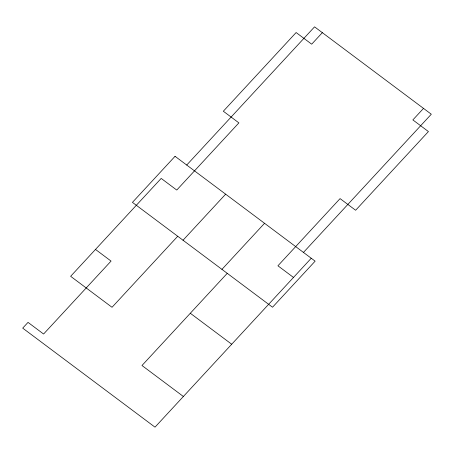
<?xml version="1.0" encoding="UTF-8"?>
<svg xmlns="http://www.w3.org/2000/svg" width="454" height="454" viewBox="0 0 454 454"><rect width="100%" height="100%" fill="white"/><g stroke="black" fill="none" stroke-linecap="round" stroke-linejoin="round"><path stroke-width="0.68" d="M186.725 165.04L314.56 26.843L431.3 114.221L303.465 252.418M322.34 32.665L311.688 44.186L296.121 32.535L223.328 111.23L238.895 122.881L176.754 190.061L161.187 178.411L70.637 276.304L112.03 307.29L177.724 236.267M183.024 240.234L225.638 194.17M221.944 269.364L264.551 223.294M227.244 273.331L141.983 365.51L183.376 396.49M423.52 108.392L412.862 119.913L428.428 131.564L355.635 210.259L340.069 198.608L277.927 265.789L293.494 277.439M311.251 258.247L155.007 427.157L22.7 328.129L28.029 322.374L43.59 334.025L111.06 261.084L95.493 249.433M190.311 313.254L231.71 344.24M175.051 156.307L132.437 202.371L272.531 307.227L315.138 261.158L175.051 156.307"/></g></svg>
